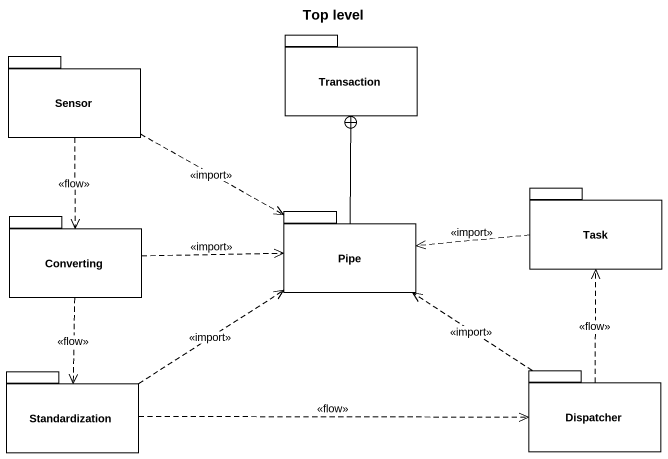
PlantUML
@startuml
title Top level
package Sensor {
}
package Transaction {
}
package Converting {
}
package Pipe {
}
package Task {
}
package Standardization {
}
package Dispatcher {
}
Sensor ..> Converting : <<flow>>
Sensor .right.> Pipe : <<import>>
Converting .right.> Pipe : <<import>>
Converting ..> Standardization : <<flow>>
Pipe -up-+ Transaction
Task .left.> Pipe : <<import>>
Standardization .right.> Pipe : <<import>>
Standardization .right.> Dispatcher : <<flow>>
Dispatcher .up.> Pipe : <<import>>
Dispatcher .up.> Task : <<flow>>
@enduml
